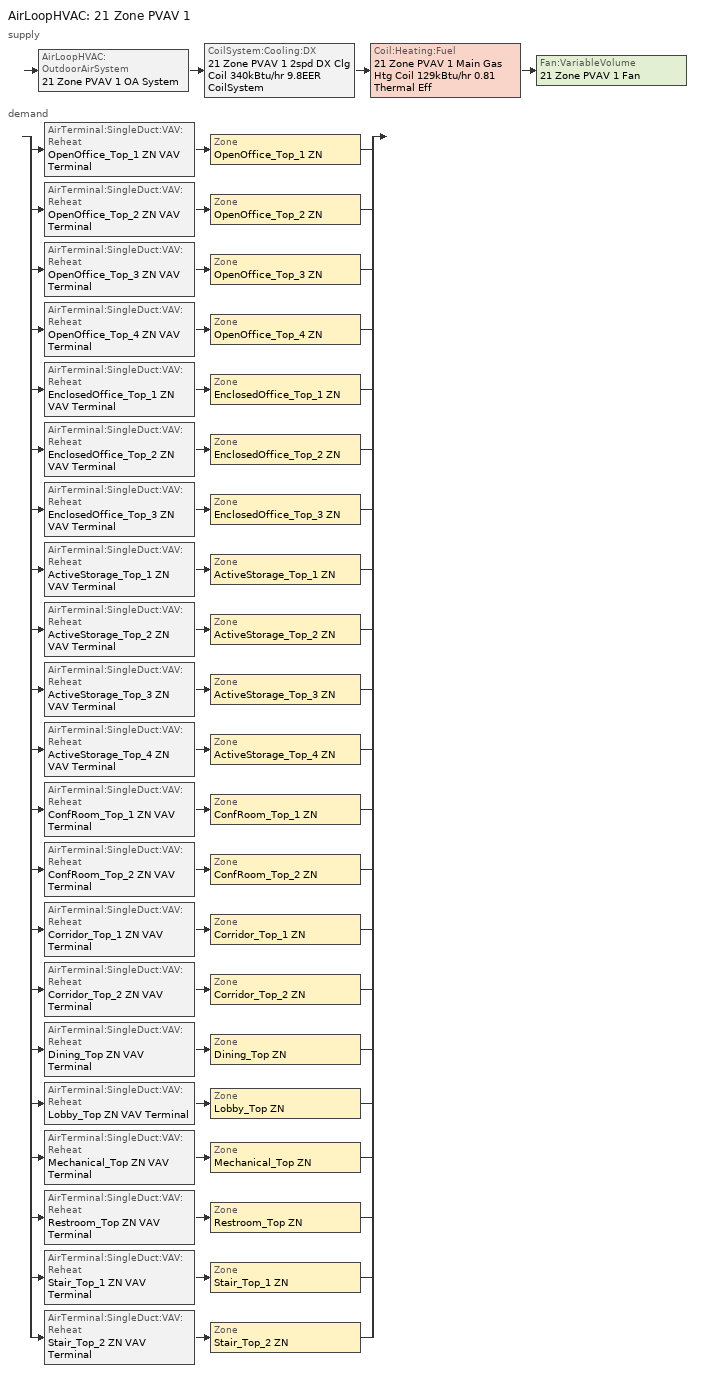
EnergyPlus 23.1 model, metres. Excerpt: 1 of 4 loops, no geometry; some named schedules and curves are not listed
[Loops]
AirLoopHVAC '21 Zone PVAV 1'
 supply: AirLoopHVAC:OutdoorAirSystem '21 Zone PVAV 1 OA System' > CoilSystem:Cooling:DX '21 Zone PVAV 1 2spd DX Clg Coil 340kBtu/hr 9.8EER CoilSystem' > Coil:Heating:Fuel '21 Zone PVAV 1 Main Gas Htg Coil 129kBtu/hr 0.81 Thermal Eff' > Fan:VariableVolume '21 Zone PVAV 1 Fan'
 demand: split
  | AirTerminal:SingleDuct:VAV:Reheat 'OpenOffice_Top_1 ZN VAV Terminal' > Zone 'OpenOffice_Top_1 ZN'
  | AirTerminal:SingleDuct:VAV:Reheat 'OpenOffice_Top_2 ZN VAV Terminal' > Zone 'OpenOffice_Top_2 ZN'
  | AirTerminal:SingleDuct:VAV:Reheat 'OpenOffice_Top_3 ZN VAV Terminal' > Zone 'OpenOffice_Top_3 ZN'
  | AirTerminal:SingleDuct:VAV:Reheat 'OpenOffice_Top_4 ZN VAV Terminal' > Zone 'OpenOffice_Top_4 ZN'
  | AirTerminal:SingleDuct:VAV:Reheat 'EnclosedOffice_Top_1 ZN VAV Terminal' > Zone 'EnclosedOffice_Top_1 ZN'
  | AirTerminal:SingleDuct:VAV:Reheat 'EnclosedOffice_Top_2 ZN VAV Terminal' > Zone 'EnclosedOffice_Top_2 ZN'
  | AirTerminal:SingleDuct:VAV:Reheat 'EnclosedOffice_Top_3 ZN VAV Terminal' > Zone 'EnclosedOffice_Top_3 ZN'
  | AirTerminal:SingleDuct:VAV:Reheat 'ActiveStorage_Top_1 ZN VAV Terminal' > Zone 'ActiveStorage_Top_1 ZN'
  | AirTerminal:SingleDuct:VAV:Reheat 'ActiveStorage_Top_2 ZN VAV Terminal' > Zone 'ActiveStorage_Top_2 ZN'
  | AirTerminal:SingleDuct:VAV:Reheat 'ActiveStorage_Top_3 ZN VAV Terminal' > Zone 'ActiveStorage_Top_3 ZN'
  | AirTerminal:SingleDuct:VAV:Reheat 'ActiveStorage_Top_4 ZN VAV Terminal' > Zone 'ActiveStorage_Top_4 ZN'
  | AirTerminal:SingleDuct:VAV:Reheat 'ConfRoom_Top_1 ZN VAV Terminal' > Zone 'ConfRoom_Top_1 ZN'
  | AirTerminal:SingleDuct:VAV:Reheat 'ConfRoom_Top_2 ZN VAV Terminal' > Zone 'ConfRoom_Top_2 ZN'
  | AirTerminal:SingleDuct:VAV:Reheat 'Corridor_Top_1 ZN VAV Terminal' > Zone 'Corridor_Top_1 ZN'
  | AirTerminal:SingleDuct:VAV:Reheat 'Corridor_Top_2 ZN VAV Terminal' > Zone 'Corridor_Top_2 ZN'
  | AirTerminal:SingleDuct:VAV:Reheat 'Dining_Top ZN VAV Terminal' > Zone 'Dining_Top ZN'
  | AirTerminal:SingleDuct:VAV:Reheat 'Lobby_Top ZN VAV Terminal' > Zone 'Lobby_Top ZN'
  | AirTerminal:SingleDuct:VAV:Reheat 'Mechanical_Top ZN VAV Terminal' > Zone 'Mechanical_Top ZN'
  | AirTerminal:SingleDuct:VAV:Reheat 'Restroom_Top ZN VAV Terminal' > Zone 'Restroom_Top ZN'
  | AirTerminal:SingleDuct:VAV:Reheat 'Stair_Top_1 ZN VAV Terminal' > Zone 'Stair_Top_1 ZN'
  | AirTerminal:SingleDuct:VAV:Reheat 'Stair_Top_2 ZN VAV Terminal' > Zone 'Stair_Top_2 ZN'
[DesignSpecification:OutdoorAir] Outdoor Air Method=Sum; Outdoor Air Flow per Zone {m3/s}=0; Outdoor Air Flow Air Changes per Hour {1/hr}=0
Name | Outdoor Air Flow per Person {m3/s-person} | Outdoor Air Flow per Zone Floor Area {m3/s-m2}
MediumOffice - Storage Ventilation; MediumOffice - Elec/MechRoom Ventilation | 0 | 0.0006096
MediumOffice - Conference Ventilation; MediumOffice - Dining Ventilation; MediumOffice - ClosedOffice Ventilation; MediumOffice - Lobby Ventilation; MediumOffice - OpenOffice Ventilation | 0.00235974 | 0.0003048
MediumOffice - Corridor Ventilation; MediumOffice - Restroom Ventilation; MediumOffice - Stair Ventilation | 0 | 0.0003048
[DesignSpecification:OutdoorAir:SpaceList]
Name | Space 1 | Space 1 Design Specification Outdoor Air Object
ActiveStorage_Top_1 ZN DSOA Space List | ActiveStorage_Top_1 | MediumOffice - Storage Ventilation
ActiveStorage_Top_2 ZN DSOA Space List | ActiveStorage_Top_2 | MediumOffice - Storage Ventilation
ActiveStorage_Top_3 ZN DSOA Space List | ActiveStorage_Top_3 | MediumOffice - Storage Ventilation
ActiveStorage_Top_4 ZN DSOA Space List | ActiveStorage_Top_4 | MediumOffice - Storage Ventilation
ConfRoom_Top_1 ZN DSOA Space List | ConfRoom_Top_1 | MediumOffice - Conference Ventilation
ConfRoom_Top_2 ZN DSOA Space List | ConfRoom_Top_2 | MediumOffice - Conference Ventilation
Corridor_Top_1 ZN DSOA Space List | Corridor_Top_1 | MediumOffice - Corridor Ventilation
Corridor_Top_2 ZN DSOA Space List | Corridor_Top_2 | MediumOffice - Corridor Ventilation
Dining_Top ZN DSOA Space List | Dining_Top | MediumOffice - Dining Ventilation
EnclosedOffice_Top_1 ZN DSOA Space List | EnclosedOffice_Top_1 | MediumOffice - ClosedOffice Ventilation
EnclosedOffice_Top_2 ZN DSOA Space List | EnclosedOffice_Top_2 | MediumOffice - ClosedOffice Ventilation
EnclosedOffice_Top_3 ZN DSOA Space List | EnclosedOffice_Top_3 | MediumOffice - ClosedOffice Ventilation
Lobby_Top ZN DSOA Space List | Lobby_Top | MediumOffice - Lobby Ventilation
Mechanical_Top ZN DSOA Space List | Mechanical_Top | MediumOffice - Elec/MechRoom Ventilation
OpenOffice_Top_1 ZN DSOA Space List | OpenOffice_Top_1 | MediumOffice - OpenOffice Ventilation
OpenOffice_Top_2 ZN DSOA Space List | OpenOffice_Top_2 | MediumOffice - OpenOffice Ventilation
OpenOffice_Top_3 ZN DSOA Space List | OpenOffice_Top_3 | MediumOffice - OpenOffice Ventilation
OpenOffice_Top_4 ZN DSOA Space List | OpenOffice_Top_4 | MediumOffice - OpenOffice Ventilation
Restroom_Top ZN DSOA Space List | Restroom_Top | MediumOffice - Restroom Ventilation
Stair_Top_1 ZN DSOA Space List | Stair_Top_1 | MediumOffice - Stair Ventilation
Stair_Top_2 ZN DSOA Space List | Stair_Top_2 | MediumOffice - Stair Ventilation
[DesignSpecification:ZoneAirDistribution] Minimum Zone Ventilation Efficiency=0.6
ActiveStorage_Top_1 ZN Design Spec Zone Air Dist; ActiveStorage_Top_2 ZN Design Spec Zone Air Dist; ActiveStorage_Top_3 ZN Design Spec Zone Air Dist; ActiveStorage_Top_4 ZN Design Spec Zone Air Dist; ConfRoom_Top_1 ZN Design Spec Zone Air Dist; ConfRoom_Top_2 ZN Design Spec Zone Air Dist; Corridor_Top_1 ZN Design Spec Zone Air Dist; Corridor_Top_2 ZN Design Spec Zone Air Dist; Dining_Top ZN Design Spec Zone Air Dist; EnclosedOffice_Top_1 ZN Design Spec Zone Air Dist; EnclosedOffice_Top_2 ZN Design Spec Zone Air Dist; EnclosedOffice_Top_3 ZN Design Spec Zone Air Dist; Lobby_Top ZN Design Spec Zone Air Dist; Mechanical_Top ZN Design Spec Zone Air Dist; OpenOffice_Top_1 ZN Design Spec Zone Air Dist; OpenOffice_Top_2 ZN Design Spec Zone Air Dist; OpenOffice_Top_3 ZN Design Spec Zone Air Dist; OpenOffice_Top_4 ZN Design Spec Zone Air Dist; Restroom_Top ZN Design Spec Zone Air Dist; Stair_Top_1 ZN Design Spec Zone Air Dist; Stair_Top_2 ZN Design Spec Zone Air Dist
[Sizing:Zone] Zone Cooling Design Supply Air Temperature Input Method=SupplyAirTemperature; Zone Cooling Design Supply Air Temperature {C}=12.7778; Zone Cooling Design Supply Air Temperature Difference {deltaC}=11.11; Zone Heating Design Supply Air Temperature Input Method=SupplyAirTemperature; Zone Heating Design Supply Air Temperature {C}=50; Zone Heating Design Supply Air Temperature Difference {deltaC}=11.11; Zone Cooling Design Supply Air Humidity Ratio {kgWater/kgDryAir}=0.0085; Zone Heating Design Supply Air Humidity Ratio {kgWater/kgDryAir}=0.008; Cooling Design Air Flow Method=DesignDay; Cooling Design Air Flow Rate {m3/s}=0; Cooling Minimum Air Flow per Zone Floor Area {m3/s-m2}=0.000762; Cooling Minimum Air Flow {m3/s}=0; Cooling Minimum Air Flow Fraction=0; Heating Design Air Flow Method=DesignDay; Heating Design Air Flow Rate {m3/s}=0; Heating Maximum Air Flow per Zone Floor Area {m3/s-m2}=0.002032; Heating Maximum Air Flow {m3/s}=0.141576; Heating Maximum Air Flow Fraction=0.3; Account for Dedicated Outdoor Air System=No; Zone Load Sizing Method=Sensible Load Only No Latent Load; Zone Latent Cooling Design Supply Air Humidity Ratio Input Method=HumidityRatioDifference; Zone Cooling Design Supply Air Humidity Ratio Difference {kgWater/kgDryAir}=0.005; Zone Latent Heating Design Supply Air Humidity Ratio Input Method=HumidityRatioDifference; Zone Humidification Design Supply Air Humidity Ratio Difference {kgWater/kgDryAir}=0.005
Name | Design Specification Outdoor Air Object | Design Specification Zone Air Distribution Object
ActiveStorage_Top_1 ZN | ActiveStorage_Top_1 ZN DSOA Space List | ActiveStorage_Top_1 ZN Design Spec Zone Air Dist
ActiveStorage_Top_2 ZN | ActiveStorage_Top_2 ZN DSOA Space List | ActiveStorage_Top_2 ZN Design Spec Zone Air Dist
ActiveStorage_Top_3 ZN | ActiveStorage_Top_3 ZN DSOA Space List | ActiveStorage_Top_3 ZN Design Spec Zone Air Dist
ActiveStorage_Top_4 ZN | ActiveStorage_Top_4 ZN DSOA Space List | ActiveStorage_Top_4 ZN Design Spec Zone Air Dist
ConfRoom_Top_1 ZN | ConfRoom_Top_1 ZN DSOA Space List | ConfRoom_Top_1 ZN Design Spec Zone Air Dist
ConfRoom_Top_2 ZN | ConfRoom_Top_2 ZN DSOA Space List | ConfRoom_Top_2 ZN Design Spec Zone Air Dist
Corridor_Top_1 ZN | Corridor_Top_1 ZN DSOA Space List | Corridor_Top_1 ZN Design Spec Zone Air Dist
Corridor_Top_2 ZN | Corridor_Top_2 ZN DSOA Space List | Corridor_Top_2 ZN Design Spec Zone Air Dist
Dining_Top ZN | Dining_Top ZN DSOA Space List | Dining_Top ZN Design Spec Zone Air Dist
EnclosedOffice_Top_1 ZN | EnclosedOffice_Top_1 ZN DSOA Space List | EnclosedOffice_Top_1 ZN Design Spec Zone Air Dist
EnclosedOffice_Top_2 ZN | EnclosedOffice_Top_2 ZN DSOA Space List | EnclosedOffice_Top_2 ZN Design Spec Zone Air Dist
EnclosedOffice_Top_3 ZN | EnclosedOffice_Top_3 ZN DSOA Space List | EnclosedOffice_Top_3 ZN Design Spec Zone Air Dist
Lobby_Top ZN | Lobby_Top ZN DSOA Space List | Lobby_Top ZN Design Spec Zone Air Dist
Mechanical_Top ZN | Mechanical_Top ZN DSOA Space List | Mechanical_Top ZN Design Spec Zone Air Dist
OpenOffice_Top_1 ZN | OpenOffice_Top_1 ZN DSOA Space List | OpenOffice_Top_1 ZN Design Spec Zone Air Dist
OpenOffice_Top_2 ZN | OpenOffice_Top_2 ZN DSOA Space List | OpenOffice_Top_2 ZN Design Spec Zone Air Dist
OpenOffice_Top_3 ZN | OpenOffice_Top_3 ZN DSOA Space List | OpenOffice_Top_3 ZN Design Spec Zone Air Dist
OpenOffice_Top_4 ZN | OpenOffice_Top_4 ZN DSOA Space List | OpenOffice_Top_4 ZN Design Spec Zone Air Dist
Restroom_Top ZN | Restroom_Top ZN DSOA Space List | Restroom_Top ZN Design Spec Zone Air Dist
Stair_Top_1 ZN | Stair_Top_1 ZN DSOA Space List | Stair_Top_1 ZN Design Spec Zone Air Dist
Stair_Top_2 ZN | Stair_Top_2 ZN DSOA Space List | Stair_Top_2 ZN Design Spec Zone Air Dist
[Sizing:System]
21 Zone PVAV 1: Type of Load to Size On=Sensible; Design Outdoor Air Flow Rate {m3/s}=1.09887; Central Heating Maximum System Air Flow Ratio=0.3; Preheat Design Temperature {C}=7.22222; Preheat Design Humidity Ratio {kgWater/kgDryAir}=0.008; Precool Design Temperature {C}=12.7778; Precool Design Humidity Ratio {kgWater/kgDryAir}=0.008; Central Cooling Design Supply Air Temperature {C}=12.7778; Central Heating Design Supply Air Temperature {C}=12.7778; Type of Zone Sum to Use=Coincident; 100% Outdoor Air in Cooling=No; 100% Outdoor Air in Heating=No; Central Cooling Design Supply Air Humidity Ratio {kgWater/kgDryAir}=0.0085; Central Heating Design Supply Air Humidity Ratio {kgWater/kgDryAir}=0.008; Cooling Supply Air Flow Rate Method=DesignDay; Cooling Supply Air Flow Rate {m3/s}=0; Cooling Supply Air Flow Rate Per Floor Area {m3/s-m2}=0.00996765; Cooling Fraction of Autosized Cooling Supply Air Flow Rate=1; Cooling Supply Air Flow Rate Per Unit Cooling Capacity {m3/s-W}=3.94755e-05; Heating Supply Air Flow Rate Method=DesignDay; Heating Supply Air Flow Rate {m3/s}=0; Heating Supply Air Flow Rate Per Floor Area {m3/s-m2}=0.00996765; Heating Fraction of Autosized Heating Supply Air Flow Rate=1; Heating Fraction of Autosized Cooling Supply Air Flow Rate=1; Heating Supply Air Flow Rate Per Unit Heating Capacity {m3/s-W}=3.15882e-05; System Outdoor Air Method=ZoneSum; Zone Maximum Outdoor Air Fraction=1; Cooling Design Capacity Method=CoolingDesignCapacity; Cooling Design Capacity {W}=Autosize; Cooling Design Capacity Per Floor Area {W/m2}=234.7; Fraction of Autosized Cooling Design Capacity=1; Heating Design Capacity Method=HeatingDesignCapacity; Heating Design Capacity {W}=Autosize; Heating Design Capacity Per Floor Area {W/m2}=157; Fraction of Autosized Heating Design Capacity=1; Central Cooling Capacity Control Method=OnOff; Occupant Diversity=Autosize
[ZoneControl:Thermostat] Temperature Difference Between Cutout And Setpoint {deltaC}=0
Name | Zone or ZoneList | Control Type Schedule | Control 1
ActiveStorage_Top_1 ZN Thermostat | ActiveStorage_Top_1 ZN | ActiveStorage_Top_1 ZN Thermostat Schedule | MediumOffice - Storage Thermostat 9
ActiveStorage_Top_2 ZN Thermostat | ActiveStorage_Top_2 ZN | ActiveStorage_Top_2 ZN Thermostat Schedule | MediumOffice - Storage Thermostat 10
ActiveStorage_Top_3 ZN Thermostat | ActiveStorage_Top_3 ZN | ActiveStorage_Top_3 ZN Thermostat Schedule | MediumOffice - Storage Thermostat 11
ActiveStorage_Top_4 ZN Thermostat | ActiveStorage_Top_4 ZN | ActiveStorage_Top_4 ZN Thermostat Schedule | MediumOffice - Storage Thermostat 12
ConfRoom_Top_1 ZN Thermostat | ConfRoom_Top_1 ZN | ConfRoom_Top_1 ZN Thermostat Schedule | MediumOffice - Conference Thermostat 5
ConfRoom_Top_2 ZN Thermostat | ConfRoom_Top_2 ZN | ConfRoom_Top_2 ZN Thermostat Schedule | MediumOffice - Conference Thermostat 6
Corridor_Top_1 ZN Thermostat | Corridor_Top_1 ZN | Corridor_Top_1 ZN Thermostat Schedule | MediumOffice - Corridor Thermostat 5
Corridor_Top_2 ZN Thermostat | Corridor_Top_2 ZN | Corridor_Top_2 ZN Thermostat Schedule | MediumOffice - Corridor Thermostat 6
Dining_Top ZN Thermostat | Dining_Top ZN | Dining_Top ZN Thermostat Schedule | MediumOffice - Dining Thermostat 3
EnclosedOffice_Top_1 ZN Thermostat | EnclosedOffice_Top_1 ZN | EnclosedOffice_Top_1 ZN Thermostat Schedule | MediumOffice - ClosedOffice Thermostat 8
EnclosedOffice_Top_2 ZN Thermostat | EnclosedOffice_Top_2 ZN | EnclosedOffice_Top_2 ZN Thermostat Schedule | MediumOffice - ClosedOffice Thermostat 9
EnclosedOffice_Top_3 ZN Thermostat | EnclosedOffice_Top_3 ZN | EnclosedOffice_Top_3 ZN Thermostat Schedule | MediumOffice - ClosedOffice Thermostat 10
Lobby_Top ZN Thermostat | Lobby_Top ZN | Lobby_Top ZN Thermostat Schedule | MediumOffice - Lobby Thermostat 3
Mechanical_Top ZN Thermostat | Mechanical_Top ZN | Mechanical_Top ZN Thermostat Schedule | MediumOffice - Elec/MechRoom Thermostat 3
OpenOffice_Top_1 ZN Thermostat | OpenOffice_Top_1 ZN | OpenOffice_Top_1 ZN Thermostat Schedule | MediumOffice - OpenOffice Thermostat 8
OpenOffice_Top_2 ZN Thermostat | OpenOffice_Top_2 ZN | OpenOffice_Top_2 ZN Thermostat Schedule | MediumOffice - OpenOffice Thermostat 9
OpenOffice_Top_3 ZN Thermostat | OpenOffice_Top_3 ZN | OpenOffice_Top_3 ZN Thermostat Schedule | MediumOffice - OpenOffice Thermostat 10
OpenOffice_Top_4 ZN Thermostat | OpenOffice_Top_4 ZN | OpenOffice_Top_4 ZN Thermostat Schedule | MediumOffice - OpenOffice Thermostat 11
Restroom_Top ZN Thermostat | Restroom_Top ZN | Restroom_Top ZN Thermostat Schedule | MediumOffice - Restroom Thermostat 3
Stair_Top_1 ZN Thermostat | Stair_Top_1 ZN | Stair_Top_1 ZN Thermostat Schedule | MediumOffice - Stair Thermostat 5
Stair_Top_2 ZN Thermostat | Stair_Top_2 ZN | Stair_Top_2 ZN Thermostat Schedule | MediumOffice - Stair Thermostat 6
[ThermostatSetpoint:DualSetpoint] Heating Setpoint Temperature Schedule=OfficeMedium HTGSETP_SCH_YES_OPTIMUM - occupant standby mode; Cooling Setpoint Temperature Schedule=OfficeMedium CLGSETP_SCH_YES_OPTIMUM - occupant standby mode
MediumOffice - Storage Thermostat 9; MediumOffice - Storage Thermostat 10; MediumOffice - Storage Thermostat 11; MediumOffice - Storage Thermostat 12; MediumOffice - Conference Thermostat 5; MediumOffice - Conference Thermostat 6; MediumOffice - Corridor Thermostat 5; MediumOffice - Corridor Thermostat 6; MediumOffice - Dining Thermostat 3; MediumOffice - ClosedOffice Thermostat 8; MediumOffice - ClosedOffice Thermostat 9; MediumOffice - ClosedOffice Thermostat 10; MediumOffice - Lobby Thermostat 3; MediumOffice - Elec/MechRoom Thermostat 3; MediumOffice - OpenOffice Thermostat 8; MediumOffice - OpenOffice Thermostat 9; MediumOffice - OpenOffice Thermostat 10; MediumOffice - OpenOffice Thermostat 11; MediumOffice - Restroom Thermostat 3; MediumOffice - Stair Thermostat 5; MediumOffice - Stair Thermostat 6
[AirTerminal:SingleDuct:VAV:Reheat] Availability Schedule=Always On Discrete; Maximum Air Flow Rate {m3/s}=Autosize; Zone Minimum Air Flow Input Method=Scheduled; Constant Minimum Air Flow Fraction=0; Fixed Minimum Air Flow Rate {m3/s}=0; Maximum Hot Water or Steam Flow Rate {m3/s}=Autosize; Minimum Hot Water or Steam Flow Rate {m3/s}=0; Convergence Tolerance=0.001; Damper Heating Action=Normal; Maximum Flow per Zone Floor Area During Reheat {m3/s-m2}=Autocalculate; Maximum Flow Fraction During Reheat=Autocalculate; Maximum Reheat Air Temperature {C}=50
Name | Minimum Air Flow Fraction Schedule | Reheat Coil
ActiveStorage_Top_1 ZN VAV Terminal | ActiveStorage_Top_1 ZN VAV Terminal - MDP - adjusted | ActiveStorage_Top_1 ZN Electric Reheat Coil
ActiveStorage_Top_2 ZN VAV Terminal | ActiveStorage_Top_2 ZN VAV Terminal - MDP - adjusted | ActiveStorage_Top_2 ZN Electric Reheat Coil
ActiveStorage_Top_3 ZN VAV Terminal | ActiveStorage_Top_3 ZN VAV Terminal - MDP - adjusted | ActiveStorage_Top_3 ZN Electric Reheat Coil
ActiveStorage_Top_4 ZN VAV Terminal | ActiveStorage_Top_4 ZN VAV Terminal - MDP - adjusted | ActiveStorage_Top_4 ZN Electric Reheat Coil
ConfRoom_Top_1 ZN VAV Terminal | ConfRoom_Top_1 ZN VAV Terminal - MDP - adjusted | ConfRoom_Top_1 ZN Electric Reheat Coil
ConfRoom_Top_2 ZN VAV Terminal | ConfRoom_Top_2 ZN VAV Terminal - MDP - adjusted | ConfRoom_Top_2 ZN Electric Reheat Coil
Corridor_Top_1 ZN VAV Terminal | Corridor_Top_1 ZN VAV Terminal - MDP - adjusted | Corridor_Top_1 ZN Electric Reheat Coil
Corridor_Top_2 ZN VAV Terminal | Corridor_Top_2 ZN VAV Terminal - MDP - adjusted | Corridor_Top_2 ZN Electric Reheat Coil
Dining_Top ZN VAV Terminal | Dining_Top ZN VAV Terminal - MDP - adjusted | Dining_Top ZN Electric Reheat Coil
EnclosedOffice_Top_1 ZN VAV Terminal | EnclosedOffice_Top_1 ZN VAV Terminal - MDP - adjusted | EnclosedOffice_Top_1 ZN Electric Reheat Coil
EnclosedOffice_Top_2 ZN VAV Terminal | EnclosedOffice_Top_2 ZN VAV Terminal - MDP - adjusted | EnclosedOffice_Top_2 ZN Electric Reheat Coil
EnclosedOffice_Top_3 ZN VAV Terminal | EnclosedOffice_Top_3 ZN VAV Terminal - MDP - adjusted | EnclosedOffice_Top_3 ZN Electric Reheat Coil
Lobby_Top ZN VAV Terminal | Lobby_Top ZN VAV Terminal - MDP - adjusted | Lobby_Top ZN Electric Reheat Coil
Mechanical_Top ZN VAV Terminal | Mechanical_Top ZN VAV Terminal - MDP - adjusted | Mechanical_Top ZN Electric Reheat Coil
OpenOffice_Top_1 ZN VAV Terminal | OpenOffice_Top_1 ZN VAV Terminal - MDP - adjusted | OpenOffice_Top_1 ZN Electric Reheat Coil
OpenOffice_Top_2 ZN VAV Terminal | OpenOffice_Top_2 ZN VAV Terminal - MDP - adjusted | OpenOffice_Top_2 ZN Electric Reheat Coil
OpenOffice_Top_3 ZN VAV Terminal | OpenOffice_Top_3 ZN VAV Terminal - MDP - adjusted | OpenOffice_Top_3 ZN Electric Reheat Coil
OpenOffice_Top_4 ZN VAV Terminal | OpenOffice_Top_4 ZN VAV Terminal - MDP - adjusted | OpenOffice_Top_4 ZN Electric Reheat Coil
Restroom_Top ZN VAV Terminal | Restroom_Top ZN VAV Terminal - MDP - adjusted | Restroom_Top ZN Electric Reheat Coil
Stair_Top_1 ZN VAV Terminal | Stair_Top_1 ZN VAV Terminal - MDP - adjusted | Stair_Top_1 ZN Electric Reheat Coil
Stair_Top_2 ZN VAV Terminal | Stair_Top_2 ZN VAV Terminal - MDP - adjusted | Stair_Top_2 ZN Electric Reheat Coil
[Zone equipment]
ActiveStorage_Top_1 ZN: ActiveStorage_Top_1 ZN VAV Terminal
ActiveStorage_Top_2 ZN: ActiveStorage_Top_2 ZN VAV Terminal
ActiveStorage_Top_3 ZN: ActiveStorage_Top_3 ZN VAV Terminal
ActiveStorage_Top_4 ZN: ActiveStorage_Top_4 ZN VAV Terminal
ConfRoom_Top_1 ZN: ConfRoom_Top_1 ZN VAV Terminal
ConfRoom_Top_2 ZN: ConfRoom_Top_2 ZN VAV Terminal
Corridor_Top_1 ZN: Corridor_Top_1 ZN VAV Terminal
Corridor_Top_2 ZN: Corridor_Top_2 ZN VAV Terminal
Dining_Top ZN: Dining_Top ZN VAV Terminal
EnclosedOffice_Top_1 ZN: EnclosedOffice_Top_1 ZN VAV Terminal
EnclosedOffice_Top_2 ZN: EnclosedOffice_Top_2 ZN VAV Terminal
EnclosedOffice_Top_3 ZN: EnclosedOffice_Top_3 ZN VAV Terminal
Lobby_Top ZN: Lobby_Top ZN VAV Terminal
Mechanical_Top ZN: Mechanical_Top ZN VAV Terminal
OpenOffice_Top_1 ZN: OpenOffice_Top_1 ZN VAV Terminal
OpenOffice_Top_2 ZN: OpenOffice_Top_2 ZN VAV Terminal
OpenOffice_Top_3 ZN: OpenOffice_Top_3 ZN VAV Terminal
OpenOffice_Top_4 ZN: OpenOffice_Top_4 ZN VAV Terminal
Restroom_Top ZN: Restroom_Top ZN VAV Terminal
Stair_Top_1 ZN: Stair_Top_1 ZN VAV Terminal
Stair_Top_2 ZN: Stair_Top_2 ZN VAV Terminal
[Fan:VariableVolume]
21 Zone PVAV 1 Fan: Availability Schedule=OfficeMedium HVACOperationSchd; Fan Total Efficiency=0.6045; Pressure Rise {Pa}=1389.92; Maximum Flow Rate {m3/s}=AutoSize; Fan Power Minimum Flow Rate Input Method=Fraction; Fan Power Minimum Flow Fraction=0.25; Fan Power Minimum Air Flow Rate {m3/s}=0; Motor Efficiency=0.93; Motor In Airstream Fraction=1; Fan Power Coefficient 1=0.04076; Fan Power Coefficient 2=0.0881; Fan Power Coefficient 3=-0.0729; Fan Power Coefficient 4=0.9437; Fan Power Coefficient 5=0
[Coil:Cooling:DX:TwoSpeed]
21 Zone PVAV 1 2spd DX Clg Coil 340kBtu/hr 9.8EER: Availability Schedule=Always On Discrete; High Speed Gross Rated Total Cooling Capacity {W}=Autosize; High Speed Rated Sensible Heat Ratio=Autosize; High Speed Gross Rated Cooling COP {W/W}=3.39929; High Speed Rated Air Flow Rate {m3/s}=Autosize; High Speed 2017 Rated Evaporator Fan Power Per Volume Flow Rate {W/(m3/s)}=773.3; High Speed 2023 Rated Evaporator Fan Power Per Volume Flow Rate {W/(m3/s)}=21 Zone PVAV 1 Mixed Air Node; Unit Internal Static Air Pressure {Pa}=21 Zone PVAV 1 2spd DX Clg Coil 340kBtu/hr 9.8EER Outlet Air Node; Total Cooling Capacity Function of Temperature Curve=PSZ-AC DX Unitary Package EIRFT; Total Cooling Capacity Function of Flow Fraction Curve=PSZ-AC_Unitary_PackagecoolEIRFFF; Energy Input Ratio Function of Temperature Curve=PSZ-AC_Unitary_PackagecoolPLR; Energy Input Ratio Function of Flow Fraction Curve=Autosize; Part Load Fraction Correlation Curve=0.69; Low Speed Gross Rated Total Cooling Capacity {W}=3.39929; Low Speed Gross Rated Sensible Heat Ratio=Autosize; Low Speed Gross Rated Cooling COP {W/W}=PSZ-AC_Unitary_PackagecoolCapFT; Low Speed Rated Air Flow Rate {m3/s}=PSZ-AC DX Unitary Package EIRFT; Low Speed 2023 Rated Evaporator Fan Power Per Volume Flow Rate {W/(m3/s)}=AirCooled; Low Speed Total Cooling Capacity Function of Temperature Curve=-25; Low Speed Energy Input Ratio Function of Temperature Curve=0.9; Condenser Type=Autosize; Minimum Outdoor Dry-Bulb Temperature for Compressor Operation {C}=0.9; High Speed Evaporative Condenser Effectiveness=Autosize; High Speed Evaporative Condenser Air Flow Rate {m3/s}=Autosize; Low Speed Evaporative Condenser Air Flow Rate {m3/s}=0; Low Speed Evaporative Condenser Pump Rated Power Consumption {W}=2
[Coil:Heating:Electric] Availability Schedule=Always On Discrete; Efficiency=1; Nominal Capacity {W}=Autosize
ActiveStorage_Top_1 ZN Electric Reheat Coil; ActiveStorage_Top_2 ZN Electric Reheat Coil; ActiveStorage_Top_3 ZN Electric Reheat Coil; ActiveStorage_Top_4 ZN Electric Reheat Coil; ConfRoom_Top_1 ZN Electric Reheat Coil; ConfRoom_Top_2 ZN Electric Reheat Coil; Corridor_Top_1 ZN Electric Reheat Coil; Corridor_Top_2 ZN Electric Reheat Coil; Dining_Top ZN Electric Reheat Coil; EnclosedOffice_Top_1 ZN Electric Reheat Coil; EnclosedOffice_Top_2 ZN Electric Reheat Coil; EnclosedOffice_Top_3 ZN Electric Reheat Coil; Lobby_Top ZN Electric Reheat Coil; Mechanical_Top ZN Electric Reheat Coil; OpenOffice_Top_1 ZN Electric Reheat Coil; OpenOffice_Top_2 ZN Electric Reheat Coil; OpenOffice_Top_3 ZN Electric Reheat Coil; OpenOffice_Top_4 ZN Electric Reheat Coil; Restroom_Top ZN Electric Reheat Coil; Stair_Top_1 ZN Electric Reheat Coil; Stair_Top_2 ZN Electric Reheat Coil
[Coil:Heating:Fuel]
21 Zone PVAV 1 Main Gas Htg Coil 129kBtu/hr 0.81 Thermal Eff: Availability Schedule=Always On Discrete; Fuel Type=NaturalGas; Burner Efficiency=0.81; Nominal Capacity {W}=AutoSize; On Cycle Parasitic Electric Load {W}=0; Off Cycle Parasitic Fuel Load {W}=0
[CoilSystem:Cooling:DX]
21 Zone PVAV 1 2spd DX Clg Coil 340kBtu/hr 9.8EER CoilSystem: Availability Schedule=Always On Discrete; Cooling Coil=21 Zone PVAV 1 2spd DX Clg Coil 340kBtu/hr 9.8EER
[Controller:OutdoorAir]
Controller Outdoor Air 3: Minimum Outdoor Air Flow Rate {m3/s}=0; Maximum Outdoor Air Flow Rate {m3/s}=Autosize; Economizer Control Type=DifferentialDryBulb; Economizer Control Action Type=ModulateFlow; Lockout Type=LockoutWithHeating; Minimum Limit Type=FixedMinimum; Minimum Outdoor Air Schedule=OfficeMedium MinOA_MotorizedDamper_Sched; Maximum Fraction of Outdoor Air Schedule=21 Zone PVAV 1_MAX_OA_FRAC; Mechanical Ventilation Controller=21 Zone PVAV 1 Ventilation Controller; High Humidity Control=No; Control High Indoor Humidity Based on Outdoor Humidity Ratio=Yes; Heat Recovery Bypass Control Type=BypassWhenWithinEconomizerLimits
[Controller:MechanicalVentilation]
21 Zone PVAV 1 Ventilation Controller: Availability Schedule=OfficeMedium MinOA_MotorizedDamper_Sched; Demand Controlled Ventilation=No; System Outdoor Air Method=Standard62.1VentilationRateProcedureWithLimit; Zone or ZoneList 1=ActiveStorage_Top_1 ZN; Design Specification Outdoor Air Object Name 1=MediumOffice - Storage Ventilation; Design Specification Zone Air Distribution Object Name 1=ActiveStorage_Top_1 ZN Design Spec Zone Air Dist; Zone or ZoneList 2=ActiveStorage_Top_2 ZN; Design Specification Outdoor Air Object Name 2=MediumOffice - Storage Ventilation; Design Specification Zone Air Distribution Object Name 2=ActiveStorage_Top_2 ZN Design Spec Zone Air Dist; Zone or ZoneList 3=ActiveStorage_Top_3 ZN; Design Specification Outdoor Air Object Name 3=MediumOffice - Storage Ventilation; Design Specification Zone Air Distribution Object Name 3=ActiveStorage_Top_3 ZN Design Spec Zone Air Dist; Zone or ZoneList 4=ActiveStorage_Top_4 ZN; Design Specification Outdoor Air Object Name 4=MediumOffice - Storage Ventilation; Design Specification Zone Air Distribution Object Name 4=ActiveStorage_Top_4 ZN Design Spec Zone Air Dist; Zone or ZoneList 5=ConfRoom_Top_1 ZN; Design Specification Outdoor Air Object Name 5=MediumOffice - Conference Ventilation; Design Specification Zone Air Distribution Object Name 5=ConfRoom_Top_1 ZN Design Spec Zone Air Dist; Zone or ZoneList 6=ConfRoom_Top_2 ZN; Design Specification Outdoor Air Object Name 6=MediumOffice - Conference Ventilation; Design Specification Zone Air Distribution Object Name 6=ConfRoom_Top_2 ZN Design Spec Zone Air Dist; Zone or ZoneList 7=Corridor_Top_1 ZN; Design Specification Outdoor Air Object Name 7=MediumOffice - Corridor Ventilation; Design Specification Zone Air Distribution Object Name 7=Corridor_Top_1 ZN Design Spec Zone Air Dist; Zone or ZoneList 8=Corridor_Top_2 ZN; Design Specification Outdoor Air Object Name 8=MediumOffice - Corridor Ventilation; Design Specification Zone Air Distribution Object Name 8=Corridor_Top_2 ZN Design Spec Zone Air Dist; Zone or ZoneList 9=Dining_Top ZN; Design Specification Outdoor Air Object Name 9=MediumOffice - Dining Ventilation; Design Specification Zone Air Distribution Object Name 9=Dining_Top ZN Design Spec Zone Air Dist; Zone or ZoneList 10=EnclosedOffice_Top_1 ZN; Design Specification Outdoor Air Object Name 10=MediumOffice - ClosedOffice Ventilation; Design Specification Zone Air Distribution Object Name 10=EnclosedOffice_Top_1 ZN Design Spec Zone Air Dist; Zone or ZoneList 11=EnclosedOffice_Top_2 ZN; Design Specification Outdoor Air Object Name 11=MediumOffice - ClosedOffice Ventilation; Design Specification Zone Air Distribution Object Name 11=EnclosedOffice_Top_2 ZN Design Spec Zone Air Dist; Zone or ZoneList 12=EnclosedOffice_Top_3 ZN; Design Specification Outdoor Air Object Name 12=MediumOffice - ClosedOffice Ventilation; Design Specification Zone Air Distribution Object Name 12=EnclosedOffice_Top_3 ZN Design Spec Zone Air Dist; Zone or ZoneList 13=Lobby_Top ZN; Design Specification Outdoor Air Object Name 13=MediumOffice - Lobby Ventilation; Design Specification Zone Air Distribution Object Name 13=Lobby_Top ZN Design Spec Zone Air Dist; Zone or ZoneList 14=Mechanical_Top ZN; Design Specification Outdoor Air Object Name 14=MediumOffice - Elec/MechRoom Ventilation; Design Specification Zone Air Distribution Object Name 14=Mechanical_Top ZN Design Spec Zone Air Dist; Zone or ZoneList 15=OpenOffice_Top_1 ZN; Design Specification Outdoor Air Object Name 15=MediumOffice - OpenOffice Ventilation; Design Specification Zone Air Distribution Object Name 15=OpenOffice_Top_1 ZN Design Spec Zone Air Dist; Zone or ZoneList 16=OpenOffice_Top_2 ZN; Design Specification Outdoor Air Object Name 16=MediumOffice - OpenOffice Ventilation; Design Specification Zone Air Distribution Object Name 16=OpenOffice_Top_2 ZN Design Spec Zone Air Dist; Zone or ZoneList 17=OpenOffice_Top_3 ZN; Design Specification Outdoor Air Object Name 17=MediumOffice - OpenOffice Ventilation; Design Specification Zone Air Distribution Object Name 17=OpenOffice_Top_3 ZN Design Spec Zone Air Dist; Zone or ZoneList 18=OpenOffice_Top_4 ZN; Design Specification Outdoor Air Object Name 18=MediumOffice - OpenOffice Ventilation; Design Specification Zone Air Distribution Object Name 18=OpenOffice_Top_4 ZN Design Spec Zone Air Dist; Zone or ZoneList 19=Restroom_Top ZN; Design Specification Outdoor Air Object Name 19=MediumOffice - Restroom Ventilation; Design Specification Zone Air Distribution Object Name 19=Restroom_Top ZN Design Spec Zone Air Dist; Zone or ZoneList 20=Stair_Top_1 ZN; Design Specification Outdoor Air Object Name 20=MediumOffice - Stair Ventilation; Design Specification Zone Air Distribution Object Name 20=Stair_Top_1 ZN Design Spec Zone Air Dist; Zone or ZoneList 21=Stair_Top_2 ZN; Design Specification Outdoor Air Object Name 21=MediumOffice - Stair Ventilation; Design Specification Zone Air Distribution Object Name 21=Stair_Top_2 ZN Design Spec Zone Air Dist
[AirLoopHVAC]
21 Zone PVAV 1: Design Supply Air Flow Rate {m3/s}=AutoSize; Design Return Air Flow Fraction of Supply Air Flow=1
[SetpointManager:MixedAir] Control Variable=Temperature
Name | Setpoint Node or NodeList
21 Zone PVAV 1 Mixed Air Node OS Default SPM | 21 Zone PVAV 1 Mixed Air Node
21 Zone PVAV 1 2spd DX Clg Coil 340kBtu/hr 9.8EER Outlet Air Node OS Default SPM | 21 Zone PVAV 1 2spd DX Clg Coil 340kBtu/hr 9.8EER Outlet Air Node
21 Zone PVAV 1 Main Gas Htg Coil 129kBtu/hr 0.81 Thermal Eff Outlet Air Node OS Default SPM | 21 Zone PVAV 1 Main Gas Htg Coil 129kBtu/hr 0.81 Thermal Eff Outlet Air Node
[SetpointManager:Warmest]
21 Zone PVAV 1 SAT Warmest Reset: Control Variable=Temperature; HVAC Air Loop=21 Zone PVAV 1; Minimum Setpoint Temperature {C}=12.7778; Maximum Setpoint Temperature {C}=15.5556; Strategy=MaximumTemperature; Setpoint Node or NodeList=21 Zone PVAV 1 Supply Outlet Node
[Schedule:Week:Daily]
OfficeMedium MinOA_MotorizedDamper_Sched Week Rule - Jan1-Dec31: OfficeMedium MinOA_MotorizedDamper_Sched Default, OfficeMedium MinOA_MotorizedDamper_Sched SmrDsn|Wkdy Day, OfficeMedium MinOA_MotorizedDamper_Sched SmrDsn|Wkdy Day, OfficeMedium MinOA_MotorizedDamper_Sched SmrDsn|Wkdy Day, OfficeMedium MinOA_MotorizedDamper_Sched SmrDsn|Wkdy Day, OfficeMedium MinOA_MotorizedDamper_Sched SmrDsn|Wkdy Day, OfficeMedium MinOA_MotorizedDamper_Sched WntrDsn|Sat Day, OfficeMedium MinOA_MotorizedDamper_Sched Default, OfficeMedium MinOA_MotorizedDamper_Sched Summer Design Day, OfficeMedium MinOA_MotorizedDamper_Sched Winter Design Day, OfficeMedium MinOA_MotorizedDamper_Sched Default, OfficeMedium MinOA_MotorizedDamper_Sched Default
ActiveStorage_Top_1 ZN VAV Terminal - MDP - adjusted Week Rule - Jan1-Dec31: ActiveStorage_Top_1 ZN VAV Terminal - MDP Default 1, ActiveStorage_Top_1 ZN VAV Terminal - MDP Default 1, ActiveStorage_Top_1 ZN VAV Terminal - MDP Default 1, ActiveStorage_Top_1 ZN VAV Terminal - MDP Default 1, ActiveStorage_Top_1 ZN VAV Terminal - MDP Default 1, ActiveStorage_Top_1 ZN VAV Terminal - MDP Default 1, ActiveStorage_Top_1 ZN VAV Terminal - MDP Default 1, ActiveStorage_Top_1 ZN VAV Terminal - MDP Default 1, ActiveStorage_Top_1 ZN VAV Terminal - MDP Default 1, ActiveStorage_Top_1 ZN VAV Terminal - MDP Default 1, ActiveStorage_Top_1 ZN VAV Terminal - MDP Default 1, ActiveStorage_Top_1 ZN VAV Terminal - MDP Default 1
ActiveStorage_Top_2 ZN VAV Terminal - MDP - adjusted Week Rule - Jan1-Dec31: ActiveStorage_Top_2 ZN VAV Terminal - MDP Default 1, ActiveStorage_Top_2 ZN VAV Terminal - MDP Default 1, ActiveStorage_Top_2 ZN VAV Terminal - MDP Default 1, ActiveStorage_Top_2 ZN VAV Terminal - MDP Default 1, ActiveStorage_Top_2 ZN VAV Terminal - MDP Default 1, ActiveStorage_Top_2 ZN VAV Terminal - MDP Default 1, ActiveStorage_Top_2 ZN VAV Terminal - MDP Default 1, ActiveStorage_Top_2 ZN VAV Terminal - MDP Default 1, ActiveStorage_Top_2 ZN VAV Terminal - MDP Default 1, ActiveStorage_Top_2 ZN VAV Terminal - MDP Default 1, ActiveStorage_Top_2 ZN VAV Terminal - MDP Default 1, ActiveStorage_Top_2 ZN VAV Terminal - MDP Default 1
ActiveStorage_Top_3 ZN VAV Terminal - MDP - adjusted Week Rule - Jan1-Dec31: ActiveStorage_Top_3 ZN VAV Terminal - MDP Default 1, ActiveStorage_Top_3 ZN VAV Terminal - MDP Default 1, ActiveStorage_Top_3 ZN VAV Terminal - MDP Default 1, ActiveStorage_Top_3 ZN VAV Terminal - MDP Default 1, ActiveStorage_Top_3 ZN VAV Terminal - MDP Default 1, ActiveStorage_Top_3 ZN VAV Terminal - MDP Default 1, ActiveStorage_Top_3 ZN VAV Terminal - MDP Default 1, ActiveStorage_Top_3 ZN VAV Terminal - MDP Default 1, ActiveStorage_Top_3 ZN VAV Terminal - MDP Default 1, ActiveStorage_Top_3 ZN VAV Terminal - MDP Default 1, ActiveStorage_Top_3 ZN VAV Terminal - MDP Default 1, ActiveStorage_Top_3 ZN VAV Terminal - MDP Default 1
ActiveStorage_Top_4 ZN VAV Terminal - MDP - adjusted Week Rule - Jan1-Dec31: ActiveStorage_Top_4 ZN VAV Terminal - MDP Default 1, ActiveStorage_Top_4 ZN VAV Terminal - MDP Default 1, ActiveStorage_Top_4 ZN VAV Terminal - MDP Default 1, ActiveStorage_Top_4 ZN VAV Terminal - MDP Default 1, ActiveStorage_Top_4 ZN VAV Terminal - MDP Default 1, ActiveStorage_Top_4 ZN VAV Terminal - MDP Default 1, ActiveStorage_Top_4 ZN VAV Terminal - MDP Default 1, ActiveStorage_Top_4 ZN VAV Terminal - MDP Default 1, ActiveStorage_Top_4 ZN VAV Terminal - MDP Default 1, ActiveStorage_Top_4 ZN VAV Terminal - MDP Default 1, ActiveStorage_Top_4 ZN VAV Terminal - MDP Default 1, ActiveStorage_Top_4 ZN VAV Terminal - MDP Default 1
ConfRoom_Top_1 ZN VAV Terminal - MDP - adjusted Week Rule - Jan1-Dec31: ConfRoom_Top_1 ZN VAV Terminal - MDP Default 1, ConfRoom_Top_1 ZN VAV Terminal - MDP Default 1, ConfRoom_Top_1 ZN VAV Terminal - MDP Default 1, ConfRoom_Top_1 ZN VAV Terminal - MDP Default 1, ConfRoom_Top_1 ZN VAV Terminal - MDP Default 1, ConfRoom_Top_1 ZN VAV Terminal - MDP Default 1, ConfRoom_Top_1 ZN VAV Terminal - MDP Default 1, ConfRoom_Top_1 ZN VAV Terminal - MDP Default 1, ConfRoom_Top_1 ZN VAV Terminal - MDP Default 1, ConfRoom_Top_1 ZN VAV Terminal - MDP Default 1, ConfRoom_Top_1 ZN VAV Terminal - MDP Default 1, ConfRoom_Top_1 ZN VAV Terminal - MDP Default 1
ConfRoom_Top_2 ZN VAV Terminal - MDP - adjusted Week Rule - Jan1-Dec31: ConfRoom_Top_2 ZN VAV Terminal - MDP Default 1, ConfRoom_Top_2 ZN VAV Terminal - MDP Default 1, ConfRoom_Top_2 ZN VAV Terminal - MDP Default 1, ConfRoom_Top_2 ZN VAV Terminal - MDP Default 1, ConfRoom_Top_2 ZN VAV Terminal - MDP Default 1, ConfRoom_Top_2 ZN VAV Terminal - MDP Default 1, ConfRoom_Top_2 ZN VAV Terminal - MDP Default 1, ConfRoom_Top_2 ZN VAV Terminal - MDP Default 1, ConfRoom_Top_2 ZN VAV Terminal - MDP Default 1, ConfRoom_Top_2 ZN VAV Terminal - MDP Default 1, ConfRoom_Top_2 ZN VAV Terminal - MDP Default 1, ConfRoom_Top_2 ZN VAV Terminal - MDP Default 1
Corridor_Top_1 ZN VAV Terminal - MDP - adjusted Week Rule - Jan1-Dec31: Corridor_Top_1 ZN VAV Terminal - MDP Default 1, Corridor_Top_1 ZN VAV Terminal - MDP Default 1, Corridor_Top_1 ZN VAV Terminal - MDP Default 1, Corridor_Top_1 ZN VAV Terminal - MDP Default 1, Corridor_Top_1 ZN VAV Terminal - MDP Default 1, Corridor_Top_1 ZN VAV Terminal - MDP Default 1, Corridor_Top_1 ZN VAV Terminal - MDP Default 1, Corridor_Top_1 ZN VAV Terminal - MDP Default 1, Corridor_Top_1 ZN VAV Terminal - MDP Default 1, Corridor_Top_1 ZN VAV Terminal - MDP Default 1, Corridor_Top_1 ZN VAV Terminal - MDP Default 1, Corridor_Top_1 ZN VAV Terminal - MDP Default 1
Corridor_Top_2 ZN VAV Terminal - MDP - adjusted Week Rule - Jan1-Dec31: Corridor_Top_2 ZN VAV Terminal - MDP Default 1, Corridor_Top_2 ZN VAV Terminal - MDP Default 1, Corridor_Top_2 ZN VAV Terminal - MDP Default 1, Corridor_Top_2 ZN VAV Terminal - MDP Default 1, Corridor_Top_2 ZN VAV Terminal - MDP Default 1, Corridor_Top_2 ZN VAV Terminal - MDP Default 1, Corridor_Top_2 ZN VAV Terminal - MDP Default 1, Corridor_Top_2 ZN VAV Terminal - MDP Default 1, Corridor_Top_2 ZN VAV Terminal - MDP Default 1, Corridor_Top_2 ZN VAV Terminal - MDP Default 1, Corridor_Top_2 ZN VAV Terminal - MDP Default 1, Corridor_Top_2 ZN VAV Terminal - MDP Default 1
Dining_Top ZN VAV Terminal - MDP - adjusted Week Rule - Jan1-Dec31: Dining_Top ZN VAV Terminal - MDP Default 1, Dining_Top ZN VAV Terminal - MDP Default 1, Dining_Top ZN VAV Terminal - MDP Default 1, Dining_Top ZN VAV Terminal - MDP Default 1, Dining_Top ZN VAV Terminal - MDP Default 1, Dining_Top ZN VAV Terminal - MDP Default 1, Dining_Top ZN VAV Terminal - MDP Default 1, Dining_Top ZN VAV Terminal - MDP Default 1, Dining_Top ZN VAV Terminal - MDP Default 1, Dining_Top ZN VAV Terminal - MDP Default 1, Dining_Top ZN VAV Terminal - MDP Default 1, Dining_Top ZN VAV Terminal - MDP Default 1
EnclosedOffice_Top_1 ZN VAV Terminal - MDP - adjusted Week Rule - Jan1-Dec31: EnclosedOffice_Top_1 ZN VAV Terminal - MDP Default 1, EnclosedOffice_Top_1 ZN VAV Terminal - MDP Default 1, EnclosedOffice_Top_1 ZN VAV Terminal - MDP Default 1, EnclosedOffice_Top_1 ZN VAV Terminal - MDP Default 1, EnclosedOffice_Top_1 ZN VAV Terminal - MDP Default 1, EnclosedOffice_Top_1 ZN VAV Terminal - MDP Default 1, EnclosedOffice_Top_1 ZN VAV Terminal - MDP Default 1, EnclosedOffice_Top_1 ZN VAV Terminal - MDP Default 1, EnclosedOffice_Top_1 ZN VAV Terminal - MDP Default 1, EnclosedOffice_Top_1 ZN VAV Terminal - MDP Default 1, EnclosedOffice_Top_1 ZN VAV Terminal - MDP Default 1, EnclosedOffice_Top_1 ZN VAV Terminal - MDP Default 1
EnclosedOffice_Top_2 ZN VAV Terminal - MDP - adjusted Week Rule - Jan1-Dec31: EnclosedOffice_Top_2 ZN VAV Terminal - MDP Default 1, EnclosedOffice_Top_2 ZN VAV Terminal - MDP Default 1, EnclosedOffice_Top_2 ZN VAV Terminal - MDP Default 1, EnclosedOffice_Top_2 ZN VAV Terminal - MDP Default 1, EnclosedOffice_Top_2 ZN VAV Terminal - MDP Default 1, EnclosedOffice_Top_2 ZN VAV Terminal - MDP Default 1, EnclosedOffice_Top_2 ZN VAV Terminal - MDP Default 1, EnclosedOffice_Top_2 ZN VAV Terminal - MDP Default 1, EnclosedOffice_Top_2 ZN VAV Terminal - MDP Default 1, EnclosedOffice_Top_2 ZN VAV Terminal - MDP Default 1, EnclosedOffice_Top_2 ZN VAV Terminal - MDP Default 1, EnclosedOffice_Top_2 ZN VAV Terminal - MDP Default 1
EnclosedOffice_Top_3 ZN VAV Terminal - MDP - adjusted Week Rule - Jan1-Dec31: EnclosedOffice_Top_3 ZN VAV Terminal - MDP Default 1, EnclosedOffice_Top_3 ZN VAV Terminal - MDP Default 1, EnclosedOffice_Top_3 ZN VAV Terminal - MDP Default 1, EnclosedOffice_Top_3 ZN VAV Terminal - MDP Default 1, EnclosedOffice_Top_3 ZN VAV Terminal - MDP Default 1, EnclosedOffice_Top_3 ZN VAV Terminal - MDP Default 1, EnclosedOffice_Top_3 ZN VAV Terminal - MDP Default 1, EnclosedOffice_Top_3 ZN VAV Terminal - MDP Default 1, EnclosedOffice_Top_3 ZN VAV Terminal - MDP Default 1, EnclosedOffice_Top_3 ZN VAV Terminal - MDP Default 1, EnclosedOffice_Top_3 ZN VAV Terminal - MDP Default 1, EnclosedOffice_Top_3 ZN VAV Terminal - MDP Default 1
Lobby_Top ZN VAV Terminal - MDP - adjusted Week Rule - Jan1-Dec31: Lobby_Top ZN VAV Terminal - MDP Default 1, Lobby_Top ZN VAV Terminal - MDP Default 1, Lobby_Top ZN VAV Terminal - MDP Default 1, Lobby_Top ZN VAV Terminal - MDP Default 1, Lobby_Top ZN VAV Terminal - MDP Default 1, Lobby_Top ZN VAV Terminal - MDP Default 1, Lobby_Top ZN VAV Terminal - MDP Default 1, Lobby_Top ZN VAV Terminal - MDP Default 1, Lobby_Top ZN VAV Terminal - MDP Default 1, Lobby_Top ZN VAV Terminal - MDP Default 1, Lobby_Top ZN VAV Terminal - MDP Default 1, Lobby_Top ZN VAV Terminal - MDP Default 1
Mechanical_Top ZN VAV Terminal - MDP - adjusted Week Rule - Jan1-Dec31: Mechanical_Top ZN VAV Terminal - MDP Default 1, Mechanical_Top ZN VAV Terminal - MDP Default 1, Mechanical_Top ZN VAV Terminal - MDP Default 1, Mechanical_Top ZN VAV Terminal - MDP Default 1, Mechanical_Top ZN VAV Terminal - MDP Default 1, Mechanical_Top ZN VAV Terminal - MDP Default 1, Mechanical_Top ZN VAV Terminal - MDP Default 1, Mechanical_Top ZN VAV Terminal - MDP Default 1, Mechanical_Top ZN VAV Terminal - MDP Default 1, Mechanical_Top ZN VAV Terminal - MDP Default 1, Mechanical_Top ZN VAV Terminal - MDP Default 1, Mechanical_Top ZN VAV Terminal - MDP Default 1
OpenOffice_Top_1 ZN VAV Terminal - MDP - adjusted Week Rule - Jan1-Dec31: OpenOffice_Top_1 ZN VAV Terminal - MDP Default 1, OpenOffice_Top_1 ZN VAV Terminal - MDP Default 1, OpenOffice_Top_1 ZN VAV Terminal - MDP Default 1, OpenOffice_Top_1 ZN VAV Terminal - MDP Default 1, OpenOffice_Top_1 ZN VAV Terminal - MDP Default 1, OpenOffice_Top_1 ZN VAV Terminal - MDP Default 1, OpenOffice_Top_1 ZN VAV Terminal - MDP Default 1, OpenOffice_Top_1 ZN VAV Terminal - MDP Default 1, OpenOffice_Top_1 ZN VAV Terminal - MDP Default 1, OpenOffice_Top_1 ZN VAV Terminal - MDP Default 1, OpenOffice_Top_1 ZN VAV Terminal - MDP Default 1, OpenOffice_Top_1 ZN VAV Terminal - MDP Default 1
OpenOffice_Top_2 ZN VAV Terminal - MDP - adjusted Week Rule - Jan1-Dec31: OpenOffice_Top_2 ZN VAV Terminal - MDP Default 1, OpenOffice_Top_2 ZN VAV Terminal - MDP Default 1, OpenOffice_Top_2 ZN VAV Terminal - MDP Default 1, OpenOffice_Top_2 ZN VAV Terminal - MDP Default 1, OpenOffice_Top_2 ZN VAV Terminal - MDP Default 1, OpenOffice_Top_2 ZN VAV Terminal - MDP Default 1, OpenOffice_Top_2 ZN VAV Terminal - MDP Default 1, OpenOffice_Top_2 ZN VAV Terminal - MDP Default 1, OpenOffice_Top_2 ZN VAV Terminal - MDP Default 1, OpenOffice_Top_2 ZN VAV Terminal - MDP Default 1, OpenOffice_Top_2 ZN VAV Terminal - MDP Default 1, OpenOffice_Top_2 ZN VAV Terminal - MDP Default 1
OpenOffice_Top_3 ZN VAV Terminal - MDP - adjusted Week Rule - Jan1-Dec31: OpenOffice_Top_3 ZN VAV Terminal - MDP Default 1, OpenOffice_Top_3 ZN VAV Terminal - MDP Default 1, OpenOffice_Top_3 ZN VAV Terminal - MDP Default 1, OpenOffice_Top_3 ZN VAV Terminal - MDP Default 1, OpenOffice_Top_3 ZN VAV Terminal - MDP Default 1, OpenOffice_Top_3 ZN VAV Terminal - MDP Default 1, OpenOffice_Top_3 ZN VAV Terminal - MDP Default 1, OpenOffice_Top_3 ZN VAV Terminal - MDP Default 1, OpenOffice_Top_3 ZN VAV Terminal - MDP Default 1, OpenOffice_Top_3 ZN VAV Terminal - MDP Default 1, OpenOffice_Top_3 ZN VAV Terminal - MDP Default 1, OpenOffice_Top_3 ZN VAV Terminal - MDP Default 1
OpenOffice_Top_4 ZN VAV Terminal - MDP - adjusted Week Rule - Jan1-Dec31: OpenOffice_Top_4 ZN VAV Terminal - MDP Default 1, OpenOffice_Top_4 ZN VAV Terminal - MDP Default 1, OpenOffice_Top_4 ZN VAV Terminal - MDP Default 1, OpenOffice_Top_4 ZN VAV Terminal - MDP Default 1, OpenOffice_Top_4 ZN VAV Terminal - MDP Default 1, OpenOffice_Top_4 ZN VAV Terminal - MDP Default 1, OpenOffice_Top_4 ZN VAV Terminal - MDP Default 1, OpenOffice_Top_4 ZN VAV Terminal - MDP Default 1, OpenOffice_Top_4 ZN VAV Terminal - MDP Default 1, OpenOffice_Top_4 ZN VAV Terminal - MDP Default 1, OpenOffice_Top_4 ZN VAV Terminal - MDP Default 1, OpenOffice_Top_4 ZN VAV Terminal - MDP Default 1
Restroom_Top ZN VAV Terminal - MDP - adjusted Week Rule - Jan1-Dec31: Restroom_Top ZN VAV Terminal - MDP Default 1, Restroom_Top ZN VAV Terminal - MDP Default 1, Restroom_Top ZN VAV Terminal - MDP Default 1, Restroom_Top ZN VAV Terminal - MDP Default 1, Restroom_Top ZN VAV Terminal - MDP Default 1, Restroom_Top ZN VAV Terminal - MDP Default 1, Restroom_Top ZN VAV Terminal - MDP Default 1, Restroom_Top ZN VAV Terminal - MDP Default 1, Restroom_Top ZN VAV Terminal - MDP Default 1, Restroom_Top ZN VAV Terminal - MDP Default 1, Restroom_Top ZN VAV Terminal - MDP Default 1, Restroom_Top ZN VAV Terminal - MDP Default 1
Stair_Top_1 ZN VAV Terminal - MDP - adjusted Week Rule - Jan1-Dec31: Stair_Top_1 ZN VAV Terminal - MDP Default 1, Stair_Top_1 ZN VAV Terminal - MDP Default 1, Stair_Top_1 ZN VAV Terminal - MDP Default 1, Stair_Top_1 ZN VAV Terminal - MDP Default 1, Stair_Top_1 ZN VAV Terminal - MDP Default 1, Stair_Top_1 ZN VAV Terminal - MDP Default 1, Stair_Top_1 ZN VAV Terminal - MDP Default 1, Stair_Top_1 ZN VAV Terminal - MDP Default 1, Stair_Top_1 ZN VAV Terminal - MDP Default 1, Stair_Top_1 ZN VAV Terminal - MDP Default 1, Stair_Top_1 ZN VAV Terminal - MDP Default 1, Stair_Top_1 ZN VAV Terminal - MDP Default 1
Stair_Top_2 ZN VAV Terminal - MDP - adjusted Week Rule - Jan1-Dec31: Stair_Top_2 ZN VAV Terminal - MDP Default 1, Stair_Top_2 ZN VAV Terminal - MDP Default 1, Stair_Top_2 ZN VAV Terminal - MDP Default 1, Stair_Top_2 ZN VAV Terminal - MDP Default 1, Stair_Top_2 ZN VAV Terminal - MDP Default 1, Stair_Top_2 ZN VAV Terminal - MDP Default 1, Stair_Top_2 ZN VAV Terminal - MDP Default 1, Stair_Top_2 ZN VAV Terminal - MDP Default 1, Stair_Top_2 ZN VAV Terminal - MDP Default 1, Stair_Top_2 ZN VAV Terminal - MDP Default 1, Stair_Top_2 ZN VAV Terminal - MDP Default 1, Stair_Top_2 ZN VAV Terminal - MDP Default 1
[Schedule:Year]
ActiveStorage_Top_1 ZN VAV Terminal - MDP - adjusted: ActiveStorage_Top_1 ZN VAV Terminal - MDP - adjusted Week Rule - Jan1-Dec31, 1, 1, 12, 31
ActiveStorage_Top_2 ZN VAV Terminal - MDP - adjusted: ActiveStorage_Top_2 ZN VAV Terminal - MDP - adjusted Week Rule - Jan1-Dec31, 1, 1, 12, 31
ActiveStorage_Top_3 ZN VAV Terminal - MDP - adjusted: ActiveStorage_Top_3 ZN VAV Terminal - MDP - adjusted Week Rule - Jan1-Dec31, 1, 1, 12, 31
ActiveStorage_Top_4 ZN VAV Terminal - MDP - adjusted: ActiveStorage_Top_4 ZN VAV Terminal - MDP - adjusted Week Rule - Jan1-Dec31, 1, 1, 12, 31
ConfRoom_Top_1 ZN VAV Terminal - MDP - adjusted: ConfRoom_Top_1 ZN VAV Terminal - MDP - adjusted Week Rule - Jan1-Dec31, 1, 1, 12, 31
ConfRoom_Top_2 ZN VAV Terminal - MDP - adjusted: ConfRoom_Top_2 ZN VAV Terminal - MDP - adjusted Week Rule - Jan1-Dec31, 1, 1, 12, 31
Corridor_Top_1 ZN VAV Terminal - MDP - adjusted: Corridor_Top_1 ZN VAV Terminal - MDP - adjusted Week Rule - Jan1-Dec31, 1, 1, 12, 31
Corridor_Top_2 ZN VAV Terminal - MDP - adjusted: Corridor_Top_2 ZN VAV Terminal - MDP - adjusted Week Rule - Jan1-Dec31, 1, 1, 12, 31
Dining_Top ZN VAV Terminal - MDP - adjusted: Dining_Top ZN VAV Terminal - MDP - adjusted Week Rule - Jan1-Dec31, 1, 1, 12, 31
EnclosedOffice_Top_1 ZN VAV Terminal - MDP - adjusted: EnclosedOffice_Top_1 ZN VAV Terminal - MDP - adjusted Week Rule - Jan1-Dec31, 1, 1, 12, 31
EnclosedOffice_Top_2 ZN VAV Terminal - MDP - adjusted: EnclosedOffice_Top_2 ZN VAV Terminal - MDP - adjusted Week Rule - Jan1-Dec31, 1, 1, 12, 31
EnclosedOffice_Top_3 ZN VAV Terminal - MDP - adjusted: EnclosedOffice_Top_3 ZN VAV Terminal - MDP - adjusted Week Rule - Jan1-Dec31, 1, 1, 12, 31
Lobby_Top ZN VAV Terminal - MDP - adjusted: Lobby_Top ZN VAV Terminal - MDP - adjusted Week Rule - Jan1-Dec31, 1, 1, 12, 31
Mechanical_Top ZN VAV Terminal - MDP - adjusted: Mechanical_Top ZN VAV Terminal - MDP - adjusted Week Rule - Jan1-Dec31, 1, 1, 12, 31
OpenOffice_Top_1 ZN VAV Terminal - MDP - adjusted: OpenOffice_Top_1 ZN VAV Terminal - MDP - adjusted Week Rule - Jan1-Dec31, 1, 1, 12, 31
OpenOffice_Top_2 ZN VAV Terminal - MDP - adjusted: OpenOffice_Top_2 ZN VAV Terminal - MDP - adjusted Week Rule - Jan1-Dec31, 1, 1, 12, 31
OpenOffice_Top_3 ZN VAV Terminal - MDP - adjusted: OpenOffice_Top_3 ZN VAV Terminal - MDP - adjusted Week Rule - Jan1-Dec31, 1, 1, 12, 31
OpenOffice_Top_4 ZN VAV Terminal - MDP - adjusted: OpenOffice_Top_4 ZN VAV Terminal - MDP - adjusted Week Rule - Jan1-Dec31, 1, 1, 12, 31
Restroom_Top ZN VAV Terminal - MDP - adjusted: Restroom_Top ZN VAV Terminal - MDP - adjusted Week Rule - Jan1-Dec31, 1, 1, 12, 31
Stair_Top_1 ZN VAV Terminal - MDP - adjusted: Stair_Top_1 ZN VAV Terminal - MDP - adjusted Week Rule - Jan1-Dec31, 1, 1, 12, 31
Stair_Top_2 ZN VAV Terminal - MDP - adjusted: Stair_Top_2 ZN VAV Terminal - MDP - adjusted Week Rule - Jan1-Dec31, 1, 1, 12, 31
[Schedule:Compact]
ActiveStorage_Top_1 ZN Thermostat Schedule; ActiveStorage_Top_2 ZN Thermostat Schedule; ActiveStorage_Top_3 ZN Thermostat Schedule; ActiveStorage_Top_4 ZN Thermostat Schedule; ConfRoom_Top_1 ZN Thermostat Schedule; ConfRoom_Top_2 ZN Thermostat Schedule; Corridor_Top_1 ZN Thermostat Schedule; Corridor_Top_2 ZN Thermostat Schedule; Dining_Top ZN Thermostat Schedule; EnclosedOffice_Top_1 ZN Thermostat Schedule; EnclosedOffice_Top_2 ZN Thermostat Schedule; EnclosedOffice_Top_3 ZN Thermostat Schedule; Lobby_Top ZN Thermostat Schedule; Mechanical_Top ZN Thermostat Schedule; OpenOffice_Top_1 ZN Thermostat Schedule; OpenOffice_Top_2 ZN Thermostat Schedule; OpenOffice_Top_3 ZN Thermostat Schedule; OpenOffice_Top_4 ZN Thermostat Schedule; Restroom_Top ZN Thermostat Schedule; Stair_Top_1 ZN Thermostat Schedule; Stair_Top_2 ZN Thermostat Schedule: Through: 12/31, For: AllDays, Until: 24:00, 4
[Schedule:Constant]
21 Zone PVAV 1_MAX_OA_FRAC: Hourly Value=1
